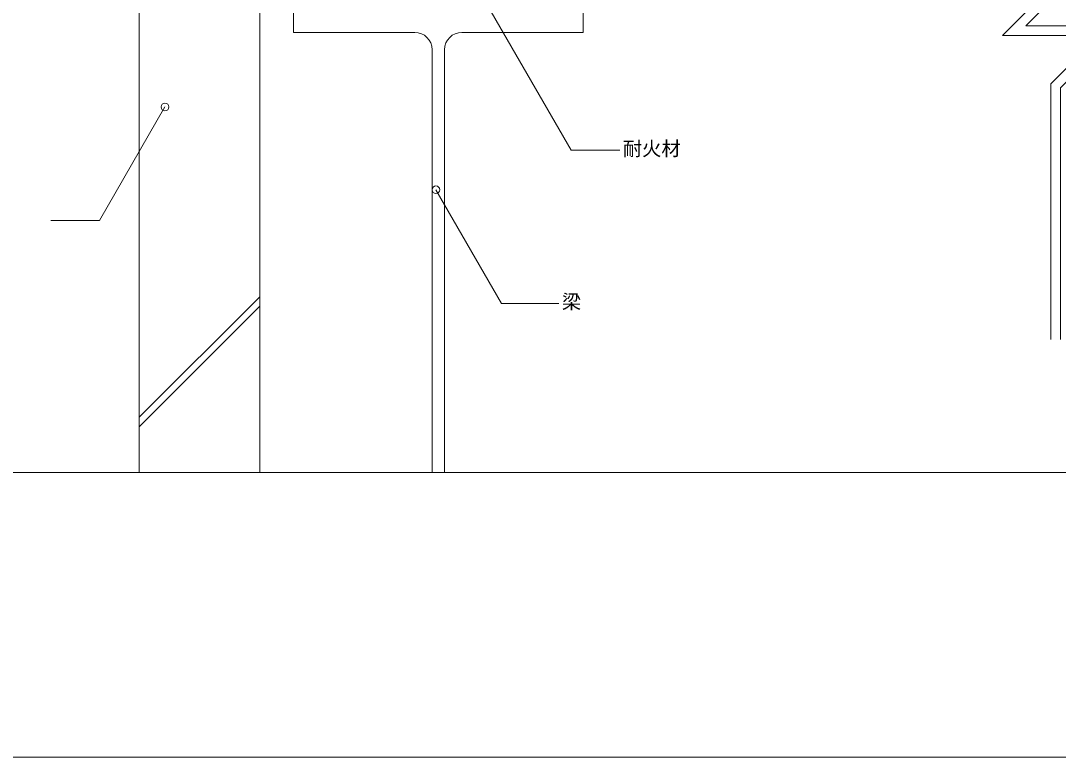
# Model space of a CAD drawing. Units: millimetres, scale not verified. Extents: x -1380 to 1380, y -955 to 955.
# Drawn here: x -738 to 337, y -955 to -192 of the extents above; entities that cross this region are included whole.
import ezdxf
from ezdxf.enums import TextEntityAlignment as Align

# ---------------------------------------------------------------- set-up
doc = ezdxf.new("R2010")
doc.units = ezdxf.units.MM
doc.header["$LTSCALE"] = 3
for name, color, linetype, lineweight in [('0-0_0', 7, 'Continuous', 9), ('0-2_MOJI', 7, 'Continuous', 18), ('0-3_HATCH', 9, 'Continuous', 18), ('0-6_TEKKOTU', 7, 'Continuous', 18), ('0-9_bo-do', 3, 'Continuous', 18), ('0-B_WAKU', 7, 'Continuous', 18), ('0-D_SUNPO', 7, 'Continuous', 18)]:
    doc.layers.add(name, color=color, linetype=linetype, lineweight=lineweight)
doc.styles.add('ＭＳ ゴシック', font='')
doc.styles.get('ＭＳ ゴシック').set_extended_font_data('MS Gothic')

msp = doc.modelspace()

# ---------------------------------------------------------------- linework, layer by layer
at = {"layer": '0-0_0', "lineweight": 18}
msp.add_lwpolyline([(-900.045, -659.998), (899.955, -659.998), (899.955, 540.002), (-900.045, 540.002)], close=True, dxfattribs=at)
at = {"layer": '0-2_MOJI'}
for points in [[(-116.851, -326.189), (-167.29, -326.189), (-270.661, -147.145)], [(-706.797, -399.084), (-656.358, -399.084), (-588.372, -281.328)], [(-180.01, -484.821), (-239.559, -484.821), (-307.546, -367.065)]]:
    msp.add_lwpolyline(points, dxfattribs=at)
for centre in [(-588.372, -281.328), (-307.546, -367.065)]:
    msp.add_circle(centre, 4, dxfattribs=at)
at = {"layer": '0-3_HATCH'}
for p, q in [((-615.045, -602.843), (-490.045, -477.843)), ((-615.045, -612.843), (-490.045, -487.843))]:
    msp.add_line(p, q, dxfattribs=at)
at = {"layer": '0-6_TEKKOTU'}
for p, q in [((-311.545, -659.998), (-311.545, -221.998)), ((-298.545, -221.998), (-298.545, -659.998))]:
    msp.add_line(p, q, dxfattribs=at)
msp.add_lwpolyline([(-329.545, -203.998), (-455.045, -203.998), (-455.045, -179.998), (-155.045, -179.998), (-155.045, -203.998), (-280.545, -203.998)], dxfattribs=at)
for centre, start, end in [((-329.545, -221.998), 0, 90), ((-280.545, -221.998), 90, 180)]:
    msp.add_arc(centre, 18, start, end, dxfattribs=at)
at = {"layer": '0-9_bo-do'}
msp.add_lwpolyline([(-490.045, -659.998), (-490.045, 146.002), (-615.045, 146.002), (-615.045, -659.998)], dxfattribs=at)
at = {"layer": '0-B_WAKU'}
msp.add_lwpolyline([(-1380.045, -954.998), (1379.955, -954.998), (1379.955, 955.002), (-1380.045, 955.002)], close=True, dxfattribs=at)
at = {"layer": '0-D_SUNPO'}
for points in [[(329.773, 24.994), (329.773, -157.294), (279.773, -207.294), (379.773, -207.294), (329.773, -257.294), (329.773, -522.199)], [(339.773, 24.994), (339.773, -161.436), (303.915, -197.294), (403.915, -197.294), (339.773, -261.436), (339.773, -522.199)]]:
    msp.add_lwpolyline(points, dxfattribs=at)

# ---------------------------------------------------------------- texts
at = {"layer": '0-2_MOJI', "style": 'ＭＳ ゴシック'}
for s, p in [('耐火材', (-113.851, -336.189)), ('梁', (-177.01, -494.821))]:
    msp.add_text(s, height=14.66, dxfattribs=at).set_placement(p, align=Align.BOTTOM_LEFT)

doc.saveas('drawing.dxf')
